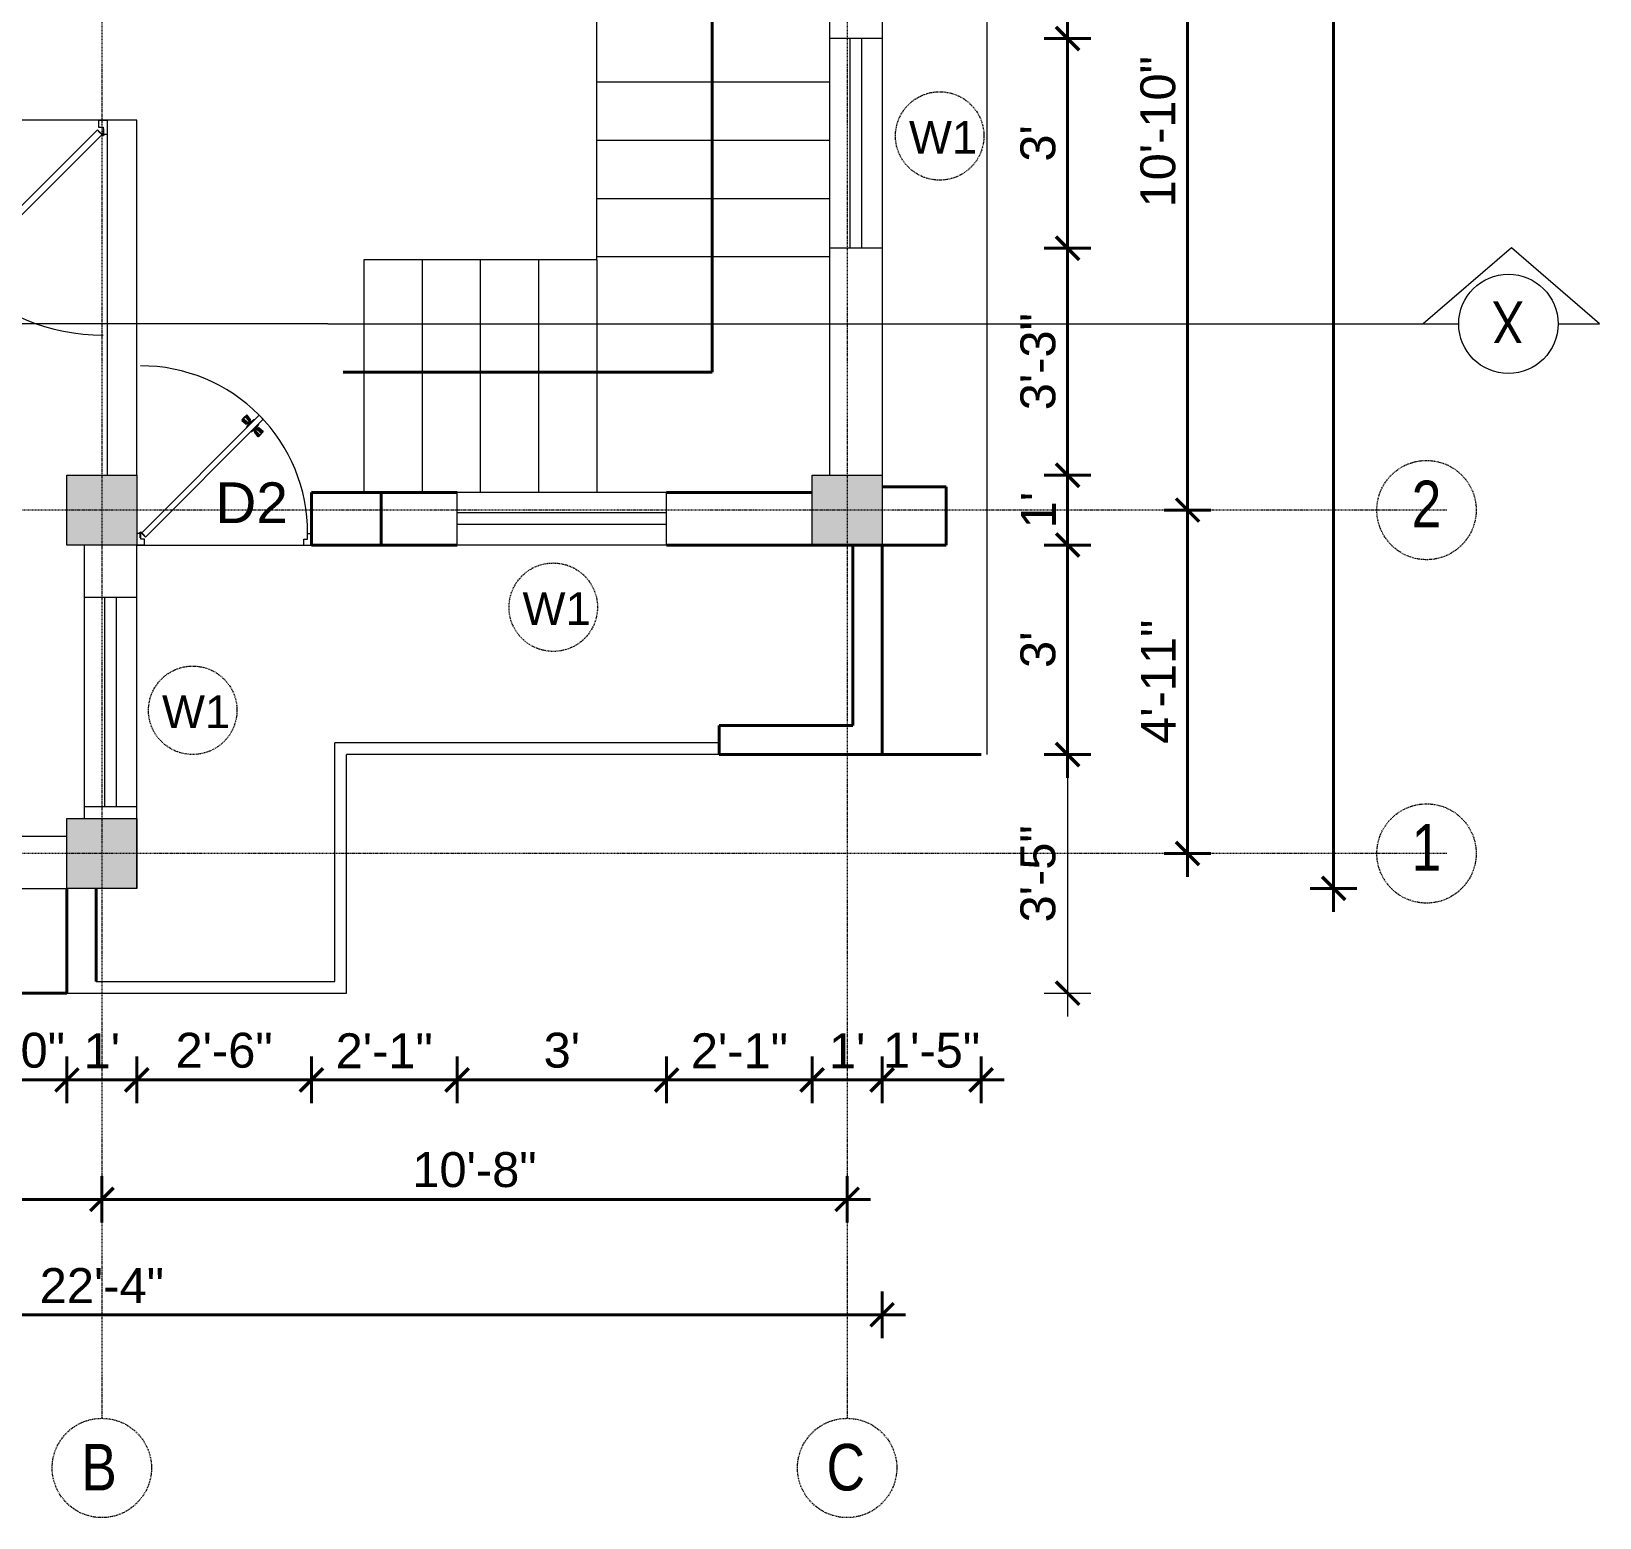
# Model space of a CAD drawing. Header units: inches. Extents: x 141029 to 166402, y -23568 to -18036.
# Drawn here: x 158512.7 to 158782, y -21851.7 to -21596.3 of the extents above; entities that cross this region are included whole.
import ezdxf

# ---------------------------------------------------------------- set-up
doc = ezdxf.new("R2010")
doc.units = ezdxf.units.IN
doc.header["$LTSCALE"] = 0.5
doc.header["$MEASUREMENT"] = 0
doc.header["$PDMODE"] = 66
doc.linetypes.add('CENTER', pattern=[2, 1.25, -0.25, 0.25, -0.25])
for name, color, linetype, lineweight in [('Annotate-Lite.w', 177, 'Continuous', 9), ('Annotations-Bold.w', 177, 'Continuous', 13), ('DOOR & WIN', 1, 'Continuous', 25), ('PUERTAS', 7, 'Continuous', 9), ('TEXT', 220, 'Continuous', 9), ('wall', 1, 'Continuous', 40)]:
    doc.layers.add(name, color=color, linetype=linetype, lineweight=lineweight)
doc.styles.add('ARAIL', font='ARIALN.TTF')
doc.styles.add('DIMTEXT', font='arial.ttf', dxfattribs={"height": 6})
doc.styles.add('gaurav', font='arial.ttf')
doc.styles.get("Standard").update_dxf_attribs({"font": 'arial.ttf'})
doc.dimstyles.new('1 by 96', dxfattribs={"dimtxt": 6, "dimasz": 4, "dimexe": 4, "dimexo": 4, "dimgap": 2, "dimtad": 1, "dimdec": 0, "dimzin": 0, "dimdsep": 46, "dimlunit": 4, "dimtxsty": 'Standard', "dimblk": 'ARCHTICK', "dimcen": 0, "dimdle": 4, "dimadec": 0, "dimazin": 0, "dimtfac": 1, "dimtdec": 0, "dimtix": 1, "dimtofl": 0, "dimtmove": 1, "dimatfit": 3, "dimldrblk": 'ARCHTICK', "dimfxl": 4, "dimfxlon": 1, "dimtolj": 1, "dimtzin": 0, "dimlwd": -1, "dimlwe": -1, "dimarcsym": 0})

# ---------------------------------------------------------------- blocks, each defined once
blk = doc.blocks.new('3ft')
at = {"layer": 'PUERTAS', "color": 6}
for p, q in [((1.01, 2.52), (25.23, 26.74)), ((26.05, 25.92), (1.77, 1.64)), ((26.05, 25.92), (25.23, 26.74)), ((0, 2.4), (0, 0)), ((0.72, 2.4), (0, 2.4)), ((1.6, 0), (0, 0)), ((0.72, 1.52), (0.72, 2.44)), ((0.8, 1.52), (0.72, 1.52)), ((0.8, 1.52), (0.8, 2.41)), ((0.8, 1.2), (0.8, 1.52)), ((1.6, 1.2), (0.8, 1.2)), ((1.57, 1.84), (0.94, 2.47)), ((1.63, 1.89), (0.97, 2.55)), ((1.63, 1.89), (1.57, 1.84)), ((1.77, 1.64), (1.57, 1.84)), ((1.6, 0), (1.6, 1.2)), ((34.4, 0), (34.4, 1.2)), ((34.4, 1.2), (35.2, 1.2)), ((34.4, 0), (36, 0)), ((35.2, 1.2), (35.2, 2.4)), ((35.2, 2.4), (36, 2.4)), ((36, 0), (36, 2.4))]:
    blk.add_line(p, q, dxfattribs=at)
at = {"layer": 'PUERTAS', "color": 8}
for p, q in [((22.57, 24.94), (21.65, 25.68)), ((22.63, 24.99), (21.69, 25.75)), ((22.74, 25.1), (21.84, 25.9)), ((22.13, 26.28), (21.98, 26.13)), ((22.88, 25.24), (22.01, 26.06)), ((22.13, 26.28), (22.27, 26.42)), ((22.29, 26.41), (22.27, 26.42)), ((23.16, 25.52), (22.34, 26.39)), ((23.3, 25.66), (22.5, 26.56)), ((23.41, 25.77), (22.65, 26.71)), ((22.69, 24.32), (23.02, 24.83)), ((23.46, 25.83), (22.72, 26.75)), ((22.95, 24.96), (22.84, 25.07)), ((22.98, 24.99), (22.86, 25.1)), ((23.03, 25.04), (22.91, 25.15)), ((22.91, 24.53), (23.1, 24.91)), ((23.11, 25.12), (22.99, 25.23)), ((23.13, 24.76), (23.18, 24.99)), ((23.28, 25.3), (23.17, 25.41)), ((23.36, 25.37), (23.25, 25.49)), ((23.31, 24.94), (23.28, 25.08)), ((23.41, 25.43), (23.3, 25.54)), ((23.46, 25.09), (23.32, 25.13)), ((23.44, 25.45), (23.33, 25.56)), ((23.64, 25.27), (23.41, 25.22)), ((23.87, 25.49), (23.49, 25.3)), ((24.08, 25.71), (23.57, 25.38)), ((24.58, 24.33), (24.52, 24.1)), ((24.8, 24.56), (24.61, 24.18)), ((25.02, 24.77), (24.68, 24.26)), ((23.63, 23.38), (24.14, 23.72)), ((23.84, 23.6), (24.22, 23.79)), ((24.07, 23.82), (24.3, 23.88)), ((24.25, 24), (24.39, 23.97)), ((24.25, 23.26), (24.99, 22.34)), ((24.27, 23.64), (24.38, 23.53)), ((24.3, 23.67), (24.41, 23.56)), ((24.3, 23.32), (25.06, 22.38)), ((24.35, 23.72), (24.46, 23.61)), ((24.4, 24.15), (24.43, 24.01)), ((24.41, 23.43), (25.2, 22.53)), ((24.43, 23.8), (24.54, 23.69)), ((24.55, 23.57), (25.37, 22.7)), ((24.6, 23.97), (24.72, 23.86)), ((24.68, 24.05), (24.79, 23.94)), ((24.73, 24.1), (24.85, 23.99)), ((24.76, 24.13), (24.87, 24.02)), ((24.83, 23.85), (25.7, 23.03)), ((24.97, 23.99), (25.87, 23.2)), ((25.08, 24.1), (26.02, 23.34)), ((25.14, 24.15), (26.06, 23.41)), ((25.58, 22.82), (25.43, 22.67)), ((25.58, 22.82), (25.73, 22.97)), ((25.72, 22.98), (25.73, 22.97)), ((0, 0), (36, 0))]:
    blk.add_line(p, q, dxfattribs=at)
at = {"layer": 'PUERTAS', "color": 1}
for p, q in [((21.67, 25.73), (22.17, 26.23)), ((22.49, 24.95), (21.67, 25.61)), ((21.7, 25.82), (22.14, 26.26)), ((21.73, 25.79), (21.7, 25.82)), ((22.58, 26.7), (22.14, 26.26)), ((22.67, 26.73), (22.17, 26.23)), ((22.61, 26.67), (22.58, 26.7)), ((22.6, 24.96), (23.02, 25.38)), ((22.61, 24.25), (22.92, 24.72)), ((22.7, 25.07), (22.71, 25.06)), ((23.45, 25.91), (22.79, 26.73)), ((22.82, 25.06), (23.08, 25.32)), ((22.94, 24.95), (22.83, 25.07)), ((22.92, 24.72), (22.92, 24.72)), ((22.93, 24.94), (23.19, 25.21)), ((22.93, 24.84), (22.93, 24.83)), ((23.44, 25.81), (23.02, 25.38)), ((23.34, 25.58), (23.08, 25.32)), ((23.46, 25.47), (23.19, 25.21)), ((23.33, 25.7), (23.34, 25.69)), ((23.45, 25.46), (23.33, 25.57)), ((23.57, 25.47), (23.57, 25.47)), ((24.15, 25.79), (23.68, 25.48)), ((23.68, 25.48), (23.68, 25.48)), ((24.27, 25.78), (24.26, 25.79)), ((24.79, 24.38), (24.78, 24.37)), ((24.78, 24.26), (24.78, 24.26)), ((25.1, 24.84), (24.79, 24.38)), ((25.09, 24.96), (25.1, 24.95)), ((22.62, 24.13), (22.61, 24.14)), ((23.44, 23.31), (23.45, 23.3)), ((23.56, 23.3), (24.03, 23.61)), ((24.03, 23.61), (24.03, 23.62)), ((24.14, 23.62), (24.14, 23.62)), ((24.25, 23.62), (24.51, 23.89)), ((24.26, 23.29), (24.69, 23.71)), ((24.26, 23.63), (24.37, 23.52)), ((24.26, 23.18), (24.92, 22.37)), ((24.37, 23.52), (24.63, 23.77)), ((24.37, 23.4), (24.37, 23.4)), ((24.78, 24.15), (24.51, 23.89)), ((24.89, 24.03), (24.63, 23.77)), ((25.11, 24.14), (24.69, 23.71)), ((24.77, 24.14), (24.88, 24.03)), ((25, 24.03), (25, 24.03)), ((25.04, 22.36), (25.54, 22.86)), ((25.1, 22.42), (25.13, 22.39)), ((25.13, 22.39), (25.57, 22.83)), ((25.22, 24.14), (26.03, 23.48)), ((26.04, 23.37), (25.54, 22.86)), ((26.01, 23.27), (25.57, 22.83)), ((25.98, 23.3), (26.01, 23.27))]:
    blk.add_line(p, q, dxfattribs=at)
at = {"layer": 'PUERTAS', "color": 2}
for p, q in [((21.99, 26.11), (21.98, 26.13)), ((25.42, 22.68), (25.43, 22.67))]:
    blk.add_line(p, q, dxfattribs=at)
at = {"layer": 'PUERTAS', "color": 6}
for radius in [0.155, 0.0752]:
    blk.add_circle((0.82, 2.56), radius, dxfattribs=at)
blk.add_arc((0.82, 2.56), 34.38, 359.7285, 90.0333, dxfattribs=at)
at = {"layer": 'PUERTAS', "color": 1}
for centre, start, end in [((22.54, 25.01), 231.0764, 315), ((22.67, 24.2), 135, 225), ((22.73, 26.68), 38.9236, 135), ((22.77, 25.12), 225, 315), ((22.99, 24.89), 135, 219.7428), ((22.87, 24.78), 315, 39.7428), ((23.28, 25.63), 315, 45), ((23.39, 25.86), 315, 38.9236), ((23.51, 25.41), 50.2572, 135), ((23.62, 25.53), 230.2572, 315), ((24.2, 25.73), 45, 135), ((24.84, 24.31), 135, 219.7428), ((24.72, 24.21), 315, 39.7428), ((25.04, 24.89), 315, 45), ((23.51, 23.36), 225, 315), ((24.09, 23.56), 50.2572, 135), ((24.2, 23.68), 230.2572, 315), ((24.32, 23.23), 135, 218.9236), ((24.42, 23.46), 135, 225), ((24.94, 23.98), 45, 135), ((24.98, 22.42), 218.9236, 315), ((25.17, 24.08), 51.0764, 135), ((25.98, 23.42), 315, 51.0764)]:
    blk.add_arc(centre, 0.08, start, end, dxfattribs=at)
blk = doc.blocks.new('*U213')
at = {"color": 3, "xscale": -1}
blk.add_blockref('3ft', (42, 0), dxfattribs=at)
blk = doc.blocks.new('2ft6in')
at = {"layer": 'PUERTAS', "color": 2}
for p, q in [((0.84, 2.1), (21.02, 22.28)), ((21.71, 21.6), (1.47, 1.37)), ((18.33, 21.76), (18.31, 21.77)), ((21.71, 21.6), (21.02, 22.28)), ((21.18, 18.9), (21.2, 18.89)), ((0, 2), (0, 0)), ((0.6, 2), (0, 2)), ((1.33, 0), (0, 0)), ((0.6, 1.26), (0.6, 2.04)), ((0.67, 1.26), (0.6, 1.26)), ((0.67, 1.26), (0.67, 2.01)), ((0.67, 1), (0.67, 1.26)), ((1.33, 1), (0.67, 1)), ((1.31, 1.53), (0.79, 2.06)), ((1.36, 1.58), (0.81, 2.12)), ((1.36, 1.58), (1.31, 1.53)), ((1.47, 1.37), (1.31, 1.53)), ((1.33, 0), (1.33, 1)), ((28.67, 0), (28.67, 1)), ((28.67, 1), (29.33, 1)), ((28.67, 0), (30, 0)), ((29.33, 1), (29.33, 2)), ((29.33, 2), (30, 2)), ((30, 0), (30, 2))]:
    blk.add_line(p, q, dxfattribs=at)
at = {"layer": 'PUERTAS', "color": 1}
for p, q in [((18.06, 21.44), (18.48, 21.86)), ((18.08, 21.51), (18.45, 21.88)), ((18.82, 22.25), (18.45, 21.88)), ((18.9, 22.28), (18.48, 21.86)), ((18.84, 22.23), (18.82, 22.25)), ((19.54, 21.59), (18.99, 22.27)), ((18.74, 20.79), (18.06, 21.34)), ((18.11, 21.49), (18.08, 21.51)), ((18.83, 20.8), (19.18, 21.15)), ((18.84, 20.21), (19.1, 20.6)), ((18.85, 20.11), (18.84, 20.12)), ((18.92, 20.89), (18.93, 20.88)), ((19.02, 20.88), (19.24, 21.1)), ((19.12, 20.8), (19.03, 20.89)), ((19.1, 20.7), (19.11, 20.69)), ((19.1, 20.6), (19.1, 20.6)), ((19.11, 20.79), (19.33, 21.01)), ((19.54, 21.5), (19.18, 21.15)), ((19.45, 21.31), (19.24, 21.1)), ((19.55, 21.22), (19.33, 21.01)), ((19.45, 21.41), (19.45, 21.41)), ((19.54, 21.22), (19.45, 21.31)), ((19.53, 19.43), (19.54, 19.42)), ((19.64, 21.23), (19.64, 21.23)), ((19.64, 19.42), (20.02, 19.67)), ((19.74, 21.24), (19.73, 21.23)), ((20.12, 21.49), (19.74, 21.24)), ((20.02, 19.67), (20.03, 19.68)), ((20.12, 19.68), (20.12, 19.68)), ((20.21, 19.69), (20.43, 19.9)), ((20.22, 21.48), (20.22, 21.49)), ((20.22, 19.41), (20.57, 19.76)), ((20.22, 19.69), (20.31, 19.6)), ((20.22, 19.32), (20.76, 18.64)), ((20.31, 19.6), (20.52, 19.81)), ((20.31, 19.5), (20.31, 19.5)), ((20.65, 20.12), (20.43, 19.9)), ((20.74, 20.03), (20.52, 19.81)), ((20.93, 20.11), (20.57, 19.76)), ((20.64, 20.11), (20.73, 20.02)), ((20.66, 20.31), (20.65, 20.31)), ((20.65, 20.21), (20.65, 20.22)), ((20.91, 20.7), (20.66, 20.31)), ((20.84, 20.02), (20.83, 20.03)), ((20.86, 18.63), (21.28, 19.05)), ((20.91, 20.8), (20.91, 20.79)), ((20.94, 18.66), (21.31, 19.03)), ((21.02, 20.12), (21.7, 19.57)), ((21.7, 19.47), (21.28, 19.05)), ((21.67, 19.4), (21.31, 19.03)), ((21.65, 19.42), (21.67, 19.4)), ((20.91, 18.68), (20.94, 18.66))]:
    blk.add_line(p, q, dxfattribs=at)
at = {"layer": 'PUERTAS', "color": 8}
for p, q in [((18.95, 20.92), (18.2, 21.58)), ((18.44, 21.9), (18.31, 21.77)), ((19.07, 21.03), (18.34, 21.72)), ((18.44, 21.9), (18.56, 22.02)), ((18.58, 22.01), (18.56, 22.02)), ((19.3, 21.26), (18.61, 22)), ((19.42, 21.38), (18.75, 22.14)), ((19.51, 21.48), (18.88, 22.26)), ((19.55, 21.53), (18.93, 22.3)), ((18.81, 20.78), (18.04, 21.4)), ((18.86, 20.83), (18.08, 21.46)), ((18.91, 20.27), (19.19, 20.69)), ((19.13, 20.8), (19.03, 20.9)), ((19.15, 20.82), (19.05, 20.92)), ((19.09, 20.44), (19.25, 20.76)), ((19.19, 20.87), (19.1, 20.96)), ((19.25, 20.93), (19.16, 21.02)), ((19.28, 20.63), (19.32, 20.83)), ((19.4, 21.08), (19.31, 21.17)), ((19.47, 21.15), (19.38, 21.24)), ((19.43, 20.78), (19.4, 20.9)), ((19.51, 21.19), (19.42, 21.28)), ((19.55, 20.91), (19.43, 20.94)), ((19.53, 21.21), (19.44, 21.3)), ((19.7, 21.06), (19.51, 21.01)), ((19.89, 21.24), (19.58, 21.08)), ((20.07, 21.42), (19.64, 21.15)), ((19.69, 19.49), (20.12, 19.76)), ((19.87, 19.67), (20.18, 19.83)), ((20.06, 19.85), (20.25, 19.9)), ((20.21, 20), (20.33, 19.97)), ((20.21, 19.38), (20.83, 18.61)), ((20.23, 19.7), (20.32, 19.61)), ((20.25, 19.72), (20.34, 19.63)), ((20.25, 19.43), (20.88, 18.65)), ((20.29, 19.76), (20.38, 19.67)), ((20.33, 20.13), (20.36, 20.01)), ((20.34, 19.53), (21, 18.77)), ((20.36, 19.83), (20.45, 19.74)), ((20.48, 20.28), (20.44, 20.08)), ((20.46, 19.64), (21.14, 18.91)), ((20.5, 19.98), (20.6, 19.89)), ((20.67, 20.47), (20.51, 20.15)), ((20.85, 20.64), (20.57, 20.22)), ((20.57, 20.04), (20.66, 19.95)), ((20.61, 20.09), (20.7, 19.99)), ((20.63, 20.11), (20.72, 20.01)), ((20.69, 19.87), (21.42, 19.19)), ((20.81, 19.99), (21.56, 19.33)), ((20.9, 20.08), (21.68, 19.45)), ((20.95, 20.13), (21.72, 19.51)), ((21.32, 19.01), (21.2, 18.89)), ((21.32, 19.01), (21.44, 19.14)), ((21.43, 19.15), (21.44, 19.14)), ((0, 0), (30, 0))]:
    blk.add_line(p, q, dxfattribs=at)
at = {"layer": 'PUERTAS', "color": 2}
for radius in [0.129, 0.0627]:
    blk.add_circle((0.68, 2.14), radius, dxfattribs=at)
at = {"layer": 'PUERTAS', "color": 8}
blk.add_arc((0.68, 2.14), 28.65, 359.7285, 90.0333, dxfattribs=at)
at = {"layer": 'PUERTAS', "color": 1}
for centre, start, end in [((18.94, 22.23), 38.9236, 135), ((19.49, 21.55), 315, 38.9236), ((18.78, 20.84), 231.0764, 315), ((18.89, 20.16), 135, 225), ((18.97, 20.93), 225, 315), ((19.16, 20.74), 135, 219.7428), ((19.06, 20.65), 315, 39.7428), ((19.4, 21.36), 315, 45), ((19.59, 19.47), 225, 315), ((19.6, 21.18), 50.2572, 135), ((19.68, 21.28), 230.2572, 315), ((20.07, 19.63), 50.2572, 135), ((20.17, 21.44), 45, 135), ((20.16, 19.73), 230.2572, 315), ((20.27, 19.36), 135, 218.9236), ((20.35, 19.55), 135, 225), ((20.7, 20.26), 135, 219.7428), ((20.6, 20.17), 315, 39.7428), ((20.78, 19.98), 45, 135), ((20.87, 20.75), 315, 45), ((20.98, 20.07), 51.0764, 135), ((21.65, 19.52), 315, 51.0764), ((20.82, 18.68), 218.9236, 315)]:
    blk.add_arc(centre, 0.0667, start, end, dxfattribs=at)
blk = doc.blocks.new('*U216')
at = {"color": 3}
blk.add_blockref('2ft6in', (0, 0), dxfattribs=at)
blk = doc.blocks.new('_ArchTick')
at = {"color": 0, "linetype": 'ByBlock', "const_width": 0.15}
blk.add_lwpolyline([(-0.5, -0.5), (0.5, 0.5)], dxfattribs=at)
blk = doc.blocks.new('*D414')
at = {"layer": 'Defpoints', "color": 0, "transparency": 16777216}
for p in [(158658.77, -21672.55), (158658.77, -21684.55), (158690.64, -21684.55)]:
    blk.add_point(p, dxfattribs=at)
at = {"layer": 'wall', "color": 0, "transparency": 16777216}
for p, q in [((158690.64, -21668.55), (158690.64, -21688.55)), ((158686.64, -21672.55), (158694.64, -21672.55)), ((158686.64, -21684.55), (158694.64, -21684.55))]:
    blk.add_line(p, q, dxfattribs=at)
at = {"layer": 'wall', "color": 0, "transparency": 16777216, "xscale": 4, "yscale": 4, "zscale": 4}
for p, rotation in [((158690.64, -21672.55), 90), ((158690.64, -21684.55), 270)]:
    blk.add_blockref('_ArchTick', p, dxfattribs=dict(at, rotation=rotation))
at = {"layer": 'wall', "color": 0, "transparency": 16777216, "insert": (158685.62, -21678.55), "char_height": 6, "attachment_point": 5, "rotation": 90}
blk.add_mtext("\\A1;1'", dxfattribs=at)
blk = doc.blocks.new('*D416')
at = {"layer": 'Defpoints', "color": 0, "transparency": 16777216}
for p in [(158658.77, -21548.55), (158658.77, -21678.55), (158711.24, -21678.55)]:
    blk.add_point(p, dxfattribs=at)
at = {"layer": 'wall', "color": 0, "transparency": 16777216}
for p, q in [((158711.24, -21544.55), (158711.24, -21682.55)), ((158707.24, -21548.55), (158715.24, -21548.55)), ((158707.24, -21678.55), (158715.24, -21678.55))]:
    blk.add_line(p, q, dxfattribs=at)
at = {"layer": 'wall', "color": 0, "transparency": 16777216, "xscale": 4, "yscale": 4, "zscale": 4}
for p, rotation in [((158711.24, -21548.55), 90), ((158711.24, -21678.55), 270)]:
    blk.add_blockref('_ArchTick', p, dxfattribs=dict(at, rotation=rotation))
at = {"layer": 'wall', "color": 0, "transparency": 16777216, "insert": (158706.17, -21613.55), "char_height": 6, "attachment_point": 5, "rotation": 90}
blk.add_mtext('\\A1;10\'-10"', dxfattribs=at)
blk = doc.blocks.new('*D417')
at = {"layer": 'Defpoints', "color": 0, "transparency": 16777216}
for p in [(158658.77, -21678.55), (158530.77, -21737.55), (158711.24, -21737.55)]:
    blk.add_point(p, dxfattribs=at)
at = {"layer": 'wall', "color": 0, "transparency": 16777216}
for p, q in [((158711.24, -21674.55), (158711.24, -21741.55)), ((158707.24, -21678.55), (158715.24, -21678.55)), ((158707.24, -21737.55), (158715.24, -21737.55))]:
    blk.add_line(p, q, dxfattribs=at)
at = {"layer": 'wall', "color": 0, "transparency": 16777216, "xscale": 4, "yscale": 4, "zscale": 4}
for p, rotation in [((158711.24, -21678.55), 90), ((158711.24, -21737.55), 270)]:
    blk.add_blockref('_ArchTick', p, dxfattribs=dict(at, rotation=rotation))
at = {"layer": 'wall', "color": 0, "transparency": 16777216, "insert": (158706.22, -21708.05), "char_height": 6, "attachment_point": 5, "rotation": 90}
blk.add_mtext('\\A1;4\'-11"', dxfattribs=at)
blk = doc.blocks.new('*D418')
at = {"layer": 'Defpoints', "color": 0, "transparency": 16777216}
for p in [(158530.77, -21396.55), (158736.32, -21396.55), (158530.77, -21743.55)]:
    blk.add_point(p, dxfattribs=at)
at = {"layer": 'wall', "color": 0, "transparency": 16777216}
for p, q in [((158736.32, -21747.55), (158736.32, -21392.55)), ((158732.32, -21396.55), (158740.32, -21396.55)), ((158732.32, -21743.55), (158740.32, -21743.55))]:
    blk.add_line(p, q, dxfattribs=at)
at = {"layer": 'wall', "color": 0, "transparency": 16777216, "xscale": 4, "yscale": 4, "zscale": 4}
for p, rotation in [((158736.32, -21396.55), 90), ((158736.32, -21743.55), 270)]:
    blk.add_blockref('_ArchTick', p, dxfattribs=dict(at, rotation=rotation))
at = {"layer": 'wall', "color": 0, "transparency": 16777216, "insert": (158731.26, -21570.05), "char_height": 6, "attachment_point": 5, "rotation": 90}
blk.add_mtext('\\A1;28\'-11"', dxfattribs=at)
blk = doc.blocks.new('*D419')
at = {"layer": 'Defpoints', "color": 0, "transparency": 16777216}
for p in [(158396.77, -21743.55), (158524.77, -21743.55), (158524.77, -21796.98)]:
    blk.add_point(p, dxfattribs=at)
at = {"layer": 'wall', "color": 0, "transparency": 16777216}
for p, q in [((158396.77, -21792.98), (158396.77, -21800.98)), ((158524.77, -21792.98), (158524.77, -21800.98)), ((158392.77, -21796.98), (158528.77, -21796.98))]:
    blk.add_line(p, q, dxfattribs=at)
at = {"layer": 'wall', "color": 0, "transparency": 16777216, "xscale": 4, "yscale": 4, "zscale": 4, "rotation": 180}
blk.add_blockref('_ArchTick', (158396.77, -21796.98), dxfattribs=at)
at = {"layer": 'wall', "color": 0, "transparency": 16777216, "xscale": 4, "yscale": 4, "zscale": 4}
blk.add_blockref('_ArchTick', (158524.77, -21796.98), dxfattribs=at)
at = {"layer": 'wall', "color": 0, "transparency": 16777216, "insert": (158460.77, -21791.91), "char_height": 6, "attachment_point": 5}
blk.add_mtext('\\A1;10\'-8"', dxfattribs=at)
blk = doc.blocks.new('*D420')
at = {"layer": 'Defpoints', "color": 0, "transparency": 16777216}
for p in [(158652.77, -21684.55), (158524.77, -21743.55), (158652.77, -21796.98)]:
    blk.add_point(p, dxfattribs=at)
at = {"layer": 'wall', "color": 0, "transparency": 16777216}
for p, q in [((158524.77, -21792.98), (158524.77, -21800.98)), ((158652.77, -21792.98), (158652.77, -21800.98)), ((158520.77, -21796.98), (158656.77, -21796.98))]:
    blk.add_line(p, q, dxfattribs=at)
at = {"layer": 'wall', "color": 0, "transparency": 16777216, "xscale": 4, "yscale": 4, "zscale": 4, "rotation": 180}
blk.add_blockref('_ArchTick', (158524.77, -21796.98), dxfattribs=at)
at = {"layer": 'wall', "color": 0, "transparency": 16777216, "xscale": 4, "yscale": 4, "zscale": 4}
blk.add_blockref('_ArchTick', (158652.77, -21796.98), dxfattribs=at)
at = {"layer": 'wall', "color": 0, "transparency": 16777216, "insert": (158588.77, -21791.91), "char_height": 6, "attachment_point": 5}
blk.add_mtext('\\A1;10\'-8"', dxfattribs=at)
blk = doc.blocks.new('*D421')
at = {"layer": 'Defpoints', "color": 0, "transparency": 16777216}
for p in [(158658.77, -21684.55), (158390.77, -21743.55), (158658.77, -21816.81)]:
    blk.add_point(p, dxfattribs=at)
at = {"layer": 'wall', "color": 0, "transparency": 16777216}
for p, q in [((158390.77, -21812.81), (158390.77, -21820.81)), ((158658.77, -21812.81), (158658.77, -21820.81)), ((158386.77, -21816.81), (158662.77, -21816.81))]:
    blk.add_line(p, q, dxfattribs=at)
at = {"layer": 'wall', "color": 0, "transparency": 16777216, "xscale": 4, "yscale": 4, "zscale": 4, "rotation": 180}
blk.add_blockref('_ArchTick', (158390.77, -21816.81), dxfattribs=at)
at = {"layer": 'wall', "color": 0, "transparency": 16777216, "xscale": 4, "yscale": 4, "zscale": 4}
blk.add_blockref('_ArchTick', (158658.77, -21816.81), dxfattribs=at)
at = {"layer": 'wall', "color": 0, "transparency": 16777216, "insert": (158524.77, -21811.79), "char_height": 6, "attachment_point": 5}
blk.add_mtext('\\A1;22\'-4"', dxfattribs=at)
blk = doc.blocks.new('*D552')
at = {"layer": 'Defpoints', "color": 0, "transparency": 16777216}
for p in [(158658.77, -21684.55), (158675.77, -21720.55), (158690.64, -21720.55)]:
    blk.add_point(p, dxfattribs=at)
at = {"layer": 'wall', "color": 0, "transparency": 16777216}
for p, q in [((158690.64, -21680.55), (158690.64, -21724.55)), ((158686.64, -21684.55), (158694.64, -21684.55)), ((158686.64, -21720.55), (158694.64, -21720.55))]:
    blk.add_line(p, q, dxfattribs=at)
at = {"layer": 'wall', "color": 0, "transparency": 16777216, "xscale": 4, "yscale": 4, "zscale": 4}
for p, rotation in [((158690.64, -21684.55), 90), ((158690.64, -21720.55), 270)]:
    blk.add_blockref('_ArchTick', p, dxfattribs=dict(at, rotation=rotation))
at = {"layer": 'wall', "color": 0, "transparency": 16777216, "insert": (158685.57, -21702.55), "char_height": 6, "attachment_point": 5, "rotation": 90}
blk.add_mtext("\\A1;3'", dxfattribs=at)
blk = doc.blocks.new('*D553')
at = {"layer": 'Annotate-Lite.w', "color": 0, "transparency": 16777216}
for p, q in [((158690.64, -21716.55), (158690.64, -21765.55)), ((158686.64, -21720.55), (158694.64, -21720.55)), ((158686.64, -21761.55), (158694.64, -21761.55))]:
    blk.add_line(p, q, dxfattribs=at)
at = {"layer": 'Defpoints', "color": 0, "transparency": 16777216}
for p in [(158675.77, -21720.55), (158566.77, -21761.55), (158690.64, -21761.55)]:
    blk.add_point(p, dxfattribs=at)
at = {"layer": 'Annotate-Lite.w', "color": 0, "transparency": 16777216, "xscale": 4, "yscale": 4, "zscale": 4}
for p, rotation in [((158690.64, -21720.55), 90), ((158690.64, -21761.55), 270)]:
    blk.add_blockref('_ArchTick', p, dxfattribs=dict(at, rotation=rotation))
at = {"layer": 'Annotate-Lite.w', "color": 0, "transparency": 16777216, "insert": (158685.57, -21741.05), "char_height": 6, "attachment_point": 5, "rotation": 90}
blk.add_mtext('\\A1;3\'-5"', dxfattribs=at)
blk = doc.blocks.new('*D554')
at = {"layer": 'Defpoints', "color": 0, "transparency": 16777216}
for p in [(158658.77, -21720.55), (158675.77, -21720.55), (158675.77, -21776.46)]:
    blk.add_point(p, dxfattribs=at)
at = {"layer": 'wall', "color": 0, "transparency": 16777216}
for p, q in [((158658.77, -21772.46), (158658.77, -21780.46)), ((158675.77, -21772.46), (158675.77, -21780.46)), ((158654.77, -21776.46), (158679.77, -21776.46))]:
    blk.add_line(p, q, dxfattribs=at)
at = {"layer": 'wall', "color": 0, "transparency": 16777216, "xscale": 4, "yscale": 4, "zscale": 4, "rotation": 180}
blk.add_blockref('_ArchTick', (158658.77, -21776.46), dxfattribs=at)
at = {"layer": 'wall', "color": 0, "transparency": 16777216, "xscale": 4, "yscale": 4, "zscale": 4}
blk.add_blockref('_ArchTick', (158675.77, -21776.46), dxfattribs=at)
at = {"layer": 'wall', "color": 0, "transparency": 16777216, "insert": (158667.27, -21771.4), "char_height": 6, "attachment_point": 5}
blk.add_mtext('\\A1;1\'-5"', dxfattribs=at)
blk = doc.blocks.new('*D568')
at = {"layer": 'Defpoints', "color": 0, "transparency": 16777216}
for p in [(158658.77, -21633.55), (158690.64, -21633.55), (158658.77, -21672.55)]:
    blk.add_point(p, dxfattribs=at)
at = {"layer": 'wall', "color": 0, "transparency": 16777216}
for p, q in [((158690.64, -21676.55), (158690.64, -21629.55)), ((158686.64, -21633.55), (158694.64, -21633.55)), ((158686.64, -21672.55), (158694.64, -21672.55))]:
    blk.add_line(p, q, dxfattribs=at)
at = {"layer": 'wall', "color": 0, "transparency": 16777216, "xscale": 4, "yscale": 4, "zscale": 4}
for p, rotation in [((158690.64, -21633.55), 90), ((158690.64, -21672.55), 270)]:
    blk.add_blockref('_ArchTick', p, dxfattribs=dict(at, rotation=rotation))
at = {"layer": 'wall', "color": 0, "transparency": 16777216, "insert": (158685.57, -21653.05), "char_height": 6, "attachment_point": 5, "rotation": 90}
blk.add_mtext('\\A1;3\'-3"', dxfattribs=at)
blk = doc.blocks.new('*D569')
at = {"layer": 'Defpoints', "color": 0, "transparency": 16777216}
for p in [(158658.77, -21597.55), (158690.64, -21597.55), (158658.77, -21633.55)]:
    blk.add_point(p, dxfattribs=at)
at = {"layer": 'wall', "color": 0, "transparency": 16777216}
for p, q in [((158690.64, -21637.55), (158690.64, -21593.55)), ((158686.64, -21597.55), (158694.64, -21597.55)), ((158686.64, -21633.55), (158694.64, -21633.55))]:
    blk.add_line(p, q, dxfattribs=at)
at = {"layer": 'wall', "color": 0, "transparency": 16777216, "xscale": 4, "yscale": 4, "zscale": 4}
for p, rotation in [((158690.64, -21597.55), 90), ((158690.64, -21633.55), 270)]:
    blk.add_blockref('_ArchTick', p, dxfattribs=dict(at, rotation=rotation))
at = {"layer": 'wall', "color": 0, "transparency": 16777216, "insert": (158685.57, -21615.55), "char_height": 6, "attachment_point": 5, "rotation": 90}
blk.add_mtext("\\A1;3'", dxfattribs=at)
blk = doc.blocks.new('*D570')
at = {"layer": 'Defpoints', "color": 0, "transparency": 16777216}
for p in [(158658.77, -21554.55), (158690.64, -21554.55), (158658.77, -21597.55)]:
    blk.add_point(p, dxfattribs=at)
at = {"layer": 'wall', "color": 0, "transparency": 16777216}
for p, q in [((158690.64, -21601.55), (158690.64, -21550.55)), ((158686.64, -21554.55), (158694.64, -21554.55)), ((158686.64, -21597.55), (158694.64, -21597.55))]:
    blk.add_line(p, q, dxfattribs=at)
at = {"layer": 'wall', "color": 0, "transparency": 16777216, "xscale": 4, "yscale": 4, "zscale": 4}
for p, rotation in [((158690.64, -21554.55), 90), ((158690.64, -21597.55), 270)]:
    blk.add_blockref('_ArchTick', p, dxfattribs=dict(at, rotation=rotation))
at = {"layer": 'wall', "color": 0, "transparency": 16777216, "insert": (158685.57, -21576.05), "char_height": 6, "attachment_point": 5, "rotation": 90}
blk.add_mtext('\\A1;3\'-7"', dxfattribs=at)
blk = doc.blocks.new('*D571')
at = {"layer": 'Defpoints', "color": 0, "transparency": 16777216}
for p in [(158646.77, -21684.55), (158658.77, -21720.55), (158646.77, -21776.46)]:
    blk.add_point(p, dxfattribs=at)
at = {"layer": 'wall', "color": 0, "transparency": 16777216}
for p, q in [((158646.77, -21772.46), (158646.77, -21780.46)), ((158658.77, -21772.46), (158658.77, -21780.46)), ((158662.77, -21776.46), (158642.77, -21776.46))]:
    blk.add_line(p, q, dxfattribs=at)
at = {"layer": 'wall', "color": 0, "transparency": 16777216, "xscale": 4, "yscale": 4, "zscale": 4, "rotation": 180}
blk.add_blockref('_ArchTick', (158646.77, -21776.46), dxfattribs=at)
at = {"layer": 'wall', "color": 0, "transparency": 16777216, "xscale": 4, "yscale": 4, "zscale": 4}
blk.add_blockref('_ArchTick', (158658.77, -21776.46), dxfattribs=at)
at = {"layer": 'wall', "color": 0, "transparency": 16777216, "insert": (158652.77, -21771.45), "char_height": 6, "attachment_point": 5}
blk.add_mtext("\\A1;1'", dxfattribs=at)
blk = doc.blocks.new('*D572')
at = {"layer": 'Defpoints', "color": 0, "transparency": 16777216}
for p in [(158621.77, -21684.55), (158646.77, -21684.55), (158621.77, -21776.46)]:
    blk.add_point(p, dxfattribs=at)
at = {"layer": 'wall', "color": 0, "transparency": 16777216}
for p, q in [((158621.77, -21772.46), (158621.77, -21780.46)), ((158646.77, -21772.46), (158646.77, -21780.46)), ((158650.77, -21776.46), (158617.77, -21776.46))]:
    blk.add_line(p, q, dxfattribs=at)
at = {"layer": 'wall', "color": 0, "transparency": 16777216, "xscale": 4, "yscale": 4, "zscale": 4, "rotation": 180}
blk.add_blockref('_ArchTick', (158621.77, -21776.46), dxfattribs=at)
at = {"layer": 'wall', "color": 0, "transparency": 16777216, "xscale": 4, "yscale": 4, "zscale": 4}
blk.add_blockref('_ArchTick', (158646.77, -21776.46), dxfattribs=at)
at = {"layer": 'wall', "color": 0, "transparency": 16777216, "insert": (158634.27, -21771.45), "char_height": 6, "attachment_point": 5}
blk.add_mtext('\\A1;2\'-1"', dxfattribs=at)
blk = doc.blocks.new('*D573')
at = {"layer": 'Defpoints', "color": 0, "transparency": 16777216}
for p in [(158585.77, -21684.55), (158621.77, -21684.55), (158585.77, -21776.46)]:
    blk.add_point(p, dxfattribs=at)
at = {"layer": 'wall', "color": 0, "transparency": 16777216}
for p, q in [((158585.77, -21772.46), (158585.77, -21780.46)), ((158621.77, -21772.46), (158621.77, -21780.46)), ((158625.77, -21776.46), (158581.77, -21776.46))]:
    blk.add_line(p, q, dxfattribs=at)
at = {"layer": 'wall', "color": 0, "transparency": 16777216, "xscale": 4, "yscale": 4, "zscale": 4, "rotation": 180}
blk.add_blockref('_ArchTick', (158585.77, -21776.46), dxfattribs=at)
at = {"layer": 'wall', "color": 0, "transparency": 16777216, "xscale": 4, "yscale": 4, "zscale": 4}
blk.add_blockref('_ArchTick', (158621.77, -21776.46), dxfattribs=at)
at = {"layer": 'wall', "color": 0, "transparency": 16777216, "insert": (158603.77, -21771.39), "char_height": 6, "attachment_point": 5}
blk.add_mtext("\\A1;3'", dxfattribs=at)
blk = doc.blocks.new('*D574')
at = {"layer": 'Defpoints', "color": 0, "transparency": 16777216}
for p in [(158560.77, -21684.55), (158585.77, -21684.55), (158560.77, -21776.46)]:
    blk.add_point(p, dxfattribs=at)
at = {"layer": 'wall', "color": 0, "transparency": 16777216}
for p, q in [((158560.77, -21772.46), (158560.77, -21780.46)), ((158585.77, -21772.46), (158585.77, -21780.46)), ((158589.77, -21776.46), (158556.77, -21776.46))]:
    blk.add_line(p, q, dxfattribs=at)
at = {"layer": 'wall', "color": 0, "transparency": 16777216, "xscale": 4, "yscale": 4, "zscale": 4, "rotation": 180}
blk.add_blockref('_ArchTick', (158560.77, -21776.46), dxfattribs=at)
at = {"layer": 'wall', "color": 0, "transparency": 16777216, "xscale": 4, "yscale": 4, "zscale": 4}
blk.add_blockref('_ArchTick', (158585.77, -21776.46), dxfattribs=at)
at = {"layer": 'wall', "color": 0, "transparency": 16777216, "insert": (158573.27, -21771.45), "char_height": 6, "attachment_point": 5}
blk.add_mtext('\\A1;2\'-1"', dxfattribs=at)
blk = doc.blocks.new('*D575')
at = {"layer": 'Defpoints', "color": 0, "transparency": 16777216}
for p in [(158560.77, -21684.55), (158530.77, -21743.55), (158530.77, -21776.46)]:
    blk.add_point(p, dxfattribs=at)
at = {"layer": 'wall', "color": 0, "transparency": 16777216}
for p, q in [((158530.77, -21772.46), (158530.77, -21780.46)), ((158560.77, -21772.46), (158560.77, -21780.46)), ((158564.77, -21776.46), (158526.77, -21776.46))]:
    blk.add_line(p, q, dxfattribs=at)
at = {"layer": 'wall', "color": 0, "transparency": 16777216, "xscale": 4, "yscale": 4, "zscale": 4, "rotation": 180}
blk.add_blockref('_ArchTick', (158530.77, -21776.46), dxfattribs=at)
at = {"layer": 'wall', "color": 0, "transparency": 16777216, "xscale": 4, "yscale": 4, "zscale": 4}
blk.add_blockref('_ArchTick', (158560.77, -21776.46), dxfattribs=at)
at = {"layer": 'wall', "color": 0, "transparency": 16777216, "insert": (158545.77, -21771.4), "char_height": 6, "attachment_point": 5}
blk.add_mtext('\\A1;2\'-6"', dxfattribs=at)
blk = doc.blocks.new('*D576')
at = {"layer": 'Defpoints', "color": 0, "transparency": 16777216}
for p in [(158518.77, -21743.55), (158530.77, -21743.55), (158518.77, -21776.46)]:
    blk.add_point(p, dxfattribs=at)
at = {"layer": 'wall', "color": 0, "transparency": 16777216}
for p, q in [((158518.77, -21772.46), (158518.77, -21780.46)), ((158530.77, -21772.46), (158530.77, -21780.46)), ((158534.77, -21776.46), (158514.77, -21776.46))]:
    blk.add_line(p, q, dxfattribs=at)
at = {"layer": 'wall', "color": 0, "transparency": 16777216, "xscale": 4, "yscale": 4, "zscale": 4, "rotation": 180}
blk.add_blockref('_ArchTick', (158518.77, -21776.46), dxfattribs=at)
at = {"layer": 'wall', "color": 0, "transparency": 16777216, "xscale": 4, "yscale": 4, "zscale": 4}
blk.add_blockref('_ArchTick', (158530.77, -21776.46), dxfattribs=at)
at = {"layer": 'wall', "color": 0, "transparency": 16777216, "insert": (158524.77, -21771.45), "char_height": 6, "attachment_point": 5}
blk.add_mtext("\\A1;1'", dxfattribs=at)
blk = doc.blocks.new('*D577')
at = {"layer": 'Defpoints', "color": 0, "transparency": 16777216}
for p in [(158496.77, -21743.55), (158518.77, -21743.55), (158496.77, -21776.46)]:
    blk.add_point(p, dxfattribs=at)
at = {"layer": 'wall', "color": 0, "transparency": 16777216}
for p, q in [((158496.77, -21772.46), (158496.77, -21780.46)), ((158518.77, -21772.46), (158518.77, -21780.46)), ((158522.77, -21776.46), (158492.77, -21776.46))]:
    blk.add_line(p, q, dxfattribs=at)
at = {"layer": 'wall', "color": 0, "transparency": 16777216, "xscale": 4, "yscale": 4, "zscale": 4, "rotation": 180}
blk.add_blockref('_ArchTick', (158496.77, -21776.46), dxfattribs=at)
at = {"layer": 'wall', "color": 0, "transparency": 16777216, "xscale": 4, "yscale": 4, "zscale": 4}
blk.add_blockref('_ArchTick', (158518.77, -21776.46), dxfattribs=at)
at = {"layer": 'wall', "color": 0, "transparency": 16777216, "insert": (158507.77, -21771.4), "char_height": 6, "attachment_point": 5}
blk.add_mtext('\\A1;1\'-10"', dxfattribs=at)

msp = doc.modelspace()

# ---------------------------------------------------------------- hatches: boundary and pattern name
at = {"layer": 'wall'}
for points in [[(158530.77, -21672.55), (158518.77, -21672.55), (158518.77, -21684.55), (158530.77, -21684.55)], [(158658.77, -21672.55), (158646.77, -21672.55), (158646.77, -21684.55), (158658.77, -21684.55)], [(158530.77, -21731.55), (158518.77, -21731.55), (158518.77, -21743.55), (158530.77, -21743.55)]]:
    msp.add_hatch(color=256, dxfattribs=at).paths.add_polyline_path(points)

# ---------------------------------------------------------------- linework, layer by layer
at = {"layer": 'Annotate-Lite.w', "color": 1}
for p, q in [((158649.77, -21554.55), (158649.77, -21597.55)), ((158658.77, -21554.55), (158658.77, -21597.55)), ((158649.77, -21633.55), (158649.77, -21672.55)), ((158658.77, -21633.55), (158658.77, -21674.55)), ((158521.77, -21731.55), (158521.77, -21684.55)), ((158530.77, -21693.55), (158530.77, -21684.55)), ((158564.77, -21759.55), (158564.77, -21718.55)), ((158630.77, -21718.55), (158564.77, -21718.55)), ((158566.77, -21761.55), (158566.77, -21720.55)), ((158658.77, -21720.55), (158566.77, -21720.55)), ((158496.77, -21734.55), (158518.77, -21734.55)), ((158496.77, -21743.55), (158518.77, -21743.55)), ((158523.77, -21759.55), (158564.77, -21759.55)), ((158518.77, -21761.55), (158566.77, -21761.55))]:
    msp.add_line(p, q, dxfattribs=at)
at = {"layer": 'Annotate-Lite.w'}
for p, q in [((158676.77, -21554.55), (158676.77, -21720.55)), ((158609.77, -21635.55), (158609.77, -21594.55)), ((158649.77, -21605.05), (158609.77, -21605.05)), ((158525.77, -21672.55), (158525.77, -21611.55)), ((158530.77, -21611.55), (158525.77, -21611.55)), ((158530.77, -21672.55), (158530.77, -21611.55)), ((158649.77, -21615.05), (158609.77, -21615.05)), ((158649.77, -21625.05), (158609.77, -21625.05)), ((158569.77, -21635.55), (158569.77, -21675.55)), ((158609.77, -21635.55), (158569.77, -21635.55)), ((158579.77, -21635.55), (158579.77, -21675.55)), ((158589.77, -21635.55), (158589.77, -21675.55)), ((158599.77, -21635.55), (158599.77, -21675.55)), ((158649.77, -21635.05), (158609.77, -21635.05)), ((158609.77, -21635.55), (158609.77, -21675.55)), ((158572.77, -21675.55), (158569.77, -21675.55)), ((158530.77, -21743.55), (158530.77, -21729.55))]:
    msp.add_line(p, q, dxfattribs=at)
at = {"layer": 'Annotate-Lite.w', "color": 3}
for p, q in [((158658.77, -21597.55), (158649.77, -21597.55)), ((158649.77, -21597.55), (158649.77, -21633.55)), ((158653.27, -21633.55), (158653.27, -21597.55)), ((158655.27, -21633.55), (158655.27, -21597.55)), ((158658.77, -21597.55), (158658.77, -21633.55)), ((158658.77, -21633.55), (158649.77, -21633.55)), ((158585.77, -21684.55), (158585.77, -21675.55)), ((158621.77, -21675.55), (158585.77, -21675.55)), ((158621.77, -21684.55), (158621.77, -21675.55)), ((158621.77, -21679.05), (158585.77, -21679.05)), ((158621.77, -21681.05), (158585.77, -21681.05)), ((158621.77, -21684.55), (158585.77, -21684.55)), ((158530.77, -21693.55), (158521.77, -21693.55)), ((158525.27, -21729.55), (158525.27, -21693.55)), ((158527.27, -21729.55), (158527.27, -21693.55)), ((158530.77, -21729.55), (158530.77, -21693.55)), ((158530.77, -21729.55), (158521.77, -21729.55))]:
    msp.add_line(p, q, dxfattribs=at)
at = {"layer": 'Annotate-Lite.w'}
for points in [[(158518.77, -21672.55), (158530.77, -21672.55), (158530.77, -21684.55), (158518.77, -21684.55)], [(158646.77, -21672.55), (158658.77, -21672.55), (158658.77, -21684.55), (158646.77, -21684.55)], [(158518.77, -21731.55), (158530.77, -21731.55), (158530.77, -21743.55), (158518.77, -21743.55)]]:
    msp.add_lwpolyline(points, close=True, dxfattribs=at)
at = {"layer": 'Annotations-Bold.w', "color": 0, "linetype": 'CENTER', "ltscale": 0.3}
for p, q in [((158524.77, -21332.36), (158524.77, -21834.6)), ((158652.77, -21332.36), (158652.77, -21834.6)), ((158755.77, -21678.55), (158291.34, -21678.55)), ((158755.77, -21737.55), (158291.34, -21737.55))]:
    msp.add_line(p, q, dxfattribs=at)
for centre, radius in [((158668.67, -21614.27), 7.6), ((158752.28, -21678.55), 8.53), ((158602.3, -21695.24), 7.6), ((158540.38, -21712.95), 7.6), ((158752.28, -21737.55), 8.53), ((158524.77, -21843.13), 8.53), ((158652.77, -21843.13), 8.53)]:
    msp.add_circle(centre, radius, dxfattribs=at)
at = {"layer": 'TEXT'}
for points in [[(158774.87, -21646.56), (158782.01, -21646.56), (158766.87, -21633.48), (158751.73, -21646.56)], [(158563.58, -21646.56), (158294.28, -21646.56)], [(158563.58, -21646.56), (158757.8, -21646.56)]]:
    msp.add_lwpolyline(points, dxfattribs=at)
msp.add_circle((158766.34, -21646.56), 8.53, dxfattribs=at)
at = {"layer": 'wall'}
for p, q in [((158629.57, -21576.02), (158629.57, -21654.88)), ((158566.2, -21654.88), (158629.57, -21654.88)), ((158560.77, -21684.55), (158560.77, -21675.55)), ((158560.77, -21675.55), (158572.77, -21675.55)), ((158585.77, -21675.55), (158572.77, -21675.55)), ((158572.77, -21684.55), (158572.77, -21675.55)), ((158646.77, -21675.55), (158621.77, -21675.55)), ((158658.77, -21674.55), (158669.77, -21674.55)), ((158669.77, -21674.55), (158669.77, -21684.55)), ((158585.77, -21684.55), (158560.77, -21684.55)), ((158621.77, -21684.55), (158646.77, -21684.55)), ((158669.77, -21684.55), (158621.77, -21684.55)), ((158653.77, -21684.55), (158653.77, -21715.55)), ((158658.77, -21684.55), (158658.77, -21720.55)), ((158653.77, -21715.55), (158630.77, -21715.55)), ((158630.77, -21720.55), (158630.77, -21715.55)), ((158658.77, -21720.55), (158630.77, -21720.55)), ((158658.77, -21720.55), (158675.77, -21720.55)), ((158518.77, -21743.55), (158518.77, -21761.55)), ((158523.77, -21743.55), (158523.77, -21759.55)), ((158372.77, -21761.55), (158518.77, -21761.55))]:
    msp.add_line(p, q, dxfattribs=at)

# ---------------------------------------------------------------- block references
at = {"layer": 'DOOR & WIN', "xscale": -1, "rotation": 180}
msp.add_blockref('*U213', (158483.77, -21611.55), dxfattribs=at)
at = {"layer": 'DOOR & WIN'}
msp.add_blockref('*U216', (158530.77, -21684.55), dxfattribs=at)

# ---------------------------------------------------------------- texts
at = {"layer": 'Annotations-Bold.w', "color": 0, "linetype": 'CENTER', "ltscale": 0.3, "attachment_point": 1}
for s, width, insert, char_height, style in [('W1', 8, (158663.39, -21611.71), 5.6, 'gaurav'), ('2', 6.5393, (158749.73, -21673.5), 8, 'ARAIL'), ('W1', 8, (158597.02, -21692.68), 5.6, 'gaurav'), ('W1', 8, (158535.1, -21710.4), 5.6, 'gaurav'), ('1', 6.5393, (158749.73, -21732.5), 8, 'ARAIL'), ('B', 6.5393, (158521.23, -21839), 8, 'ARAIL'), ('C', 6.5393, (158649.23, -21839), 8, 'ARAIL')]:
    msp.add_mtext_dynamic_manual_height_columns(s, width=width, gutter_width=100, heights=[0], dxfattribs=dict(at, insert=insert, char_height=char_height, style=style))
at = {"layer": 'TEXT', "style": 'DIMTEXT'}
msp.add_text('D2', height=7, dxfattribs=at).set_placement((158544.24, -21680.79))
at = {"layer": 'TEXT', "insert": (158763.5, -21642.66), "char_height": 7.2, "attachment_point": 9, "rotation": 180, "style": 'ARAIL'}
msp.add_mtext_dynamic_manual_height_columns('X', width=125.4648, gutter_width=90, heights=[0], dxfattribs=at)

# ---------------------------------------------------------------- dimensions: what is measured, and where the dimension line sits
at = {"layer": 'Annotate-Lite.w', "color": 1}
dim = msp.add_linear_dim(base=(158690.64, -21761.55), p1=(158675.77, -21720.55), p2=(158566.77, -21761.55), angle=90, dimstyle='1 by 96', dxfattribs=at)
dim.commit()
dim.dimension.update_dxf_attribs({"geometry": '*D553', "text_midpoint": (158685.57, -21741.05)})
at = {"layer": 'wall'}
for base, p1, p2, picture, middle in [((158736.32, -21396.55), (158530.77, -21743.55), (158530.77, -21396.55), '*D418', (158731.26, -21570.05)), ((158711.24, -21678.55), (158658.77, -21548.55), (158658.77, -21678.55), '*D416', (158706.17, -21613.55)), ((158690.64, -21554.55), (158658.77, -21597.55), (158658.77, -21554.55), '*D570', (158685.57, -21576.05)), ((158690.64, -21597.55), (158658.77, -21633.55), (158658.77, -21597.55), '*D569', (158685.57, -21615.55)), ((158690.64, -21633.55), (158658.77, -21672.55), (158658.77, -21633.55), '*D568', (158685.57, -21653.05)), ((158690.64, -21684.55), (158658.77, -21672.55), (158658.77, -21684.55), '*D414', (158685.62, -21678.55)), ((158711.24, -21737.55), (158658.77, -21678.55), (158530.77, -21737.55), '*D417', (158706.22, -21708.05)), ((158690.64, -21720.55), (158658.77, -21684.55), (158675.77, -21720.55), '*D552', (158685.57, -21702.55))]:
    dim = msp.add_linear_dim(base=base, p1=p1, p2=p2, angle=90, dimstyle='1 by 96', dxfattribs=at)
    dim.commit()
    dim.dimension.update_dxf_attribs({"geometry": picture, "text_midpoint": middle})
for base, p1, p2, picture, middle in [((158658.77, -21816.81), (158390.77, -21743.55), (158658.77, -21684.55), '*D421', (158524.77, -21811.79)), ((158652.77, -21796.98), (158524.77, -21743.55), (158652.77, -21684.55), '*D420', (158588.77, -21791.91)), ((158530.77, -21776.46), (158560.77, -21684.55), (158530.77, -21743.55), '*D575', (158545.77, -21771.4)), ((158560.77, -21776.46), (158585.77, -21684.55), (158560.77, -21684.55), '*D574', (158573.27, -21771.45)), ((158585.77, -21776.46), (158621.77, -21684.55), (158585.77, -21684.55), '*D573', (158603.77, -21771.39)), ((158621.77, -21776.46), (158646.77, -21684.55), (158621.77, -21684.55), '*D572', (158634.27, -21771.45)), ((158646.77, -21776.46), (158658.77, -21720.55), (158646.77, -21684.55), '*D571', (158652.77, -21771.45)), ((158524.77, -21796.98), (158396.77, -21743.55), (158524.77, -21743.55), '*D419', (158460.77, -21791.91)), ((158518.77, -21776.46), (158530.77, -21743.55), (158518.77, -21743.55), '*D576', (158524.77, -21771.45))]:
    dim = msp.add_linear_dim(base=base, p1=p1, p2=p2, dimstyle='1 by 96', dxfattribs=at)
    dim.commit()
    dim.dimension.update_dxf_attribs({"geometry": picture, "text_midpoint": middle})
for base, p1, p2, picture, middle in [((158675.77, -21776.46), (158658.77, -21720.55), (158675.77, -21720.55), '*D554', (158667.27, -21776.46)), ((158496.77, -21776.46), (158518.77, -21743.55), (158496.77, -21743.55), '*D577', (158507.77, -21776.46))]:
    dim = msp.add_linear_dim(base=base, p1=p1, p2=p2, dimstyle='1 by 96', dxfattribs=at)
    dim.commit()
    dim.dimension.update_dxf_attribs({"geometry": picture, "text_midpoint": middle, "dimtype": 160})

doc.saveas('drawing.dxf')
